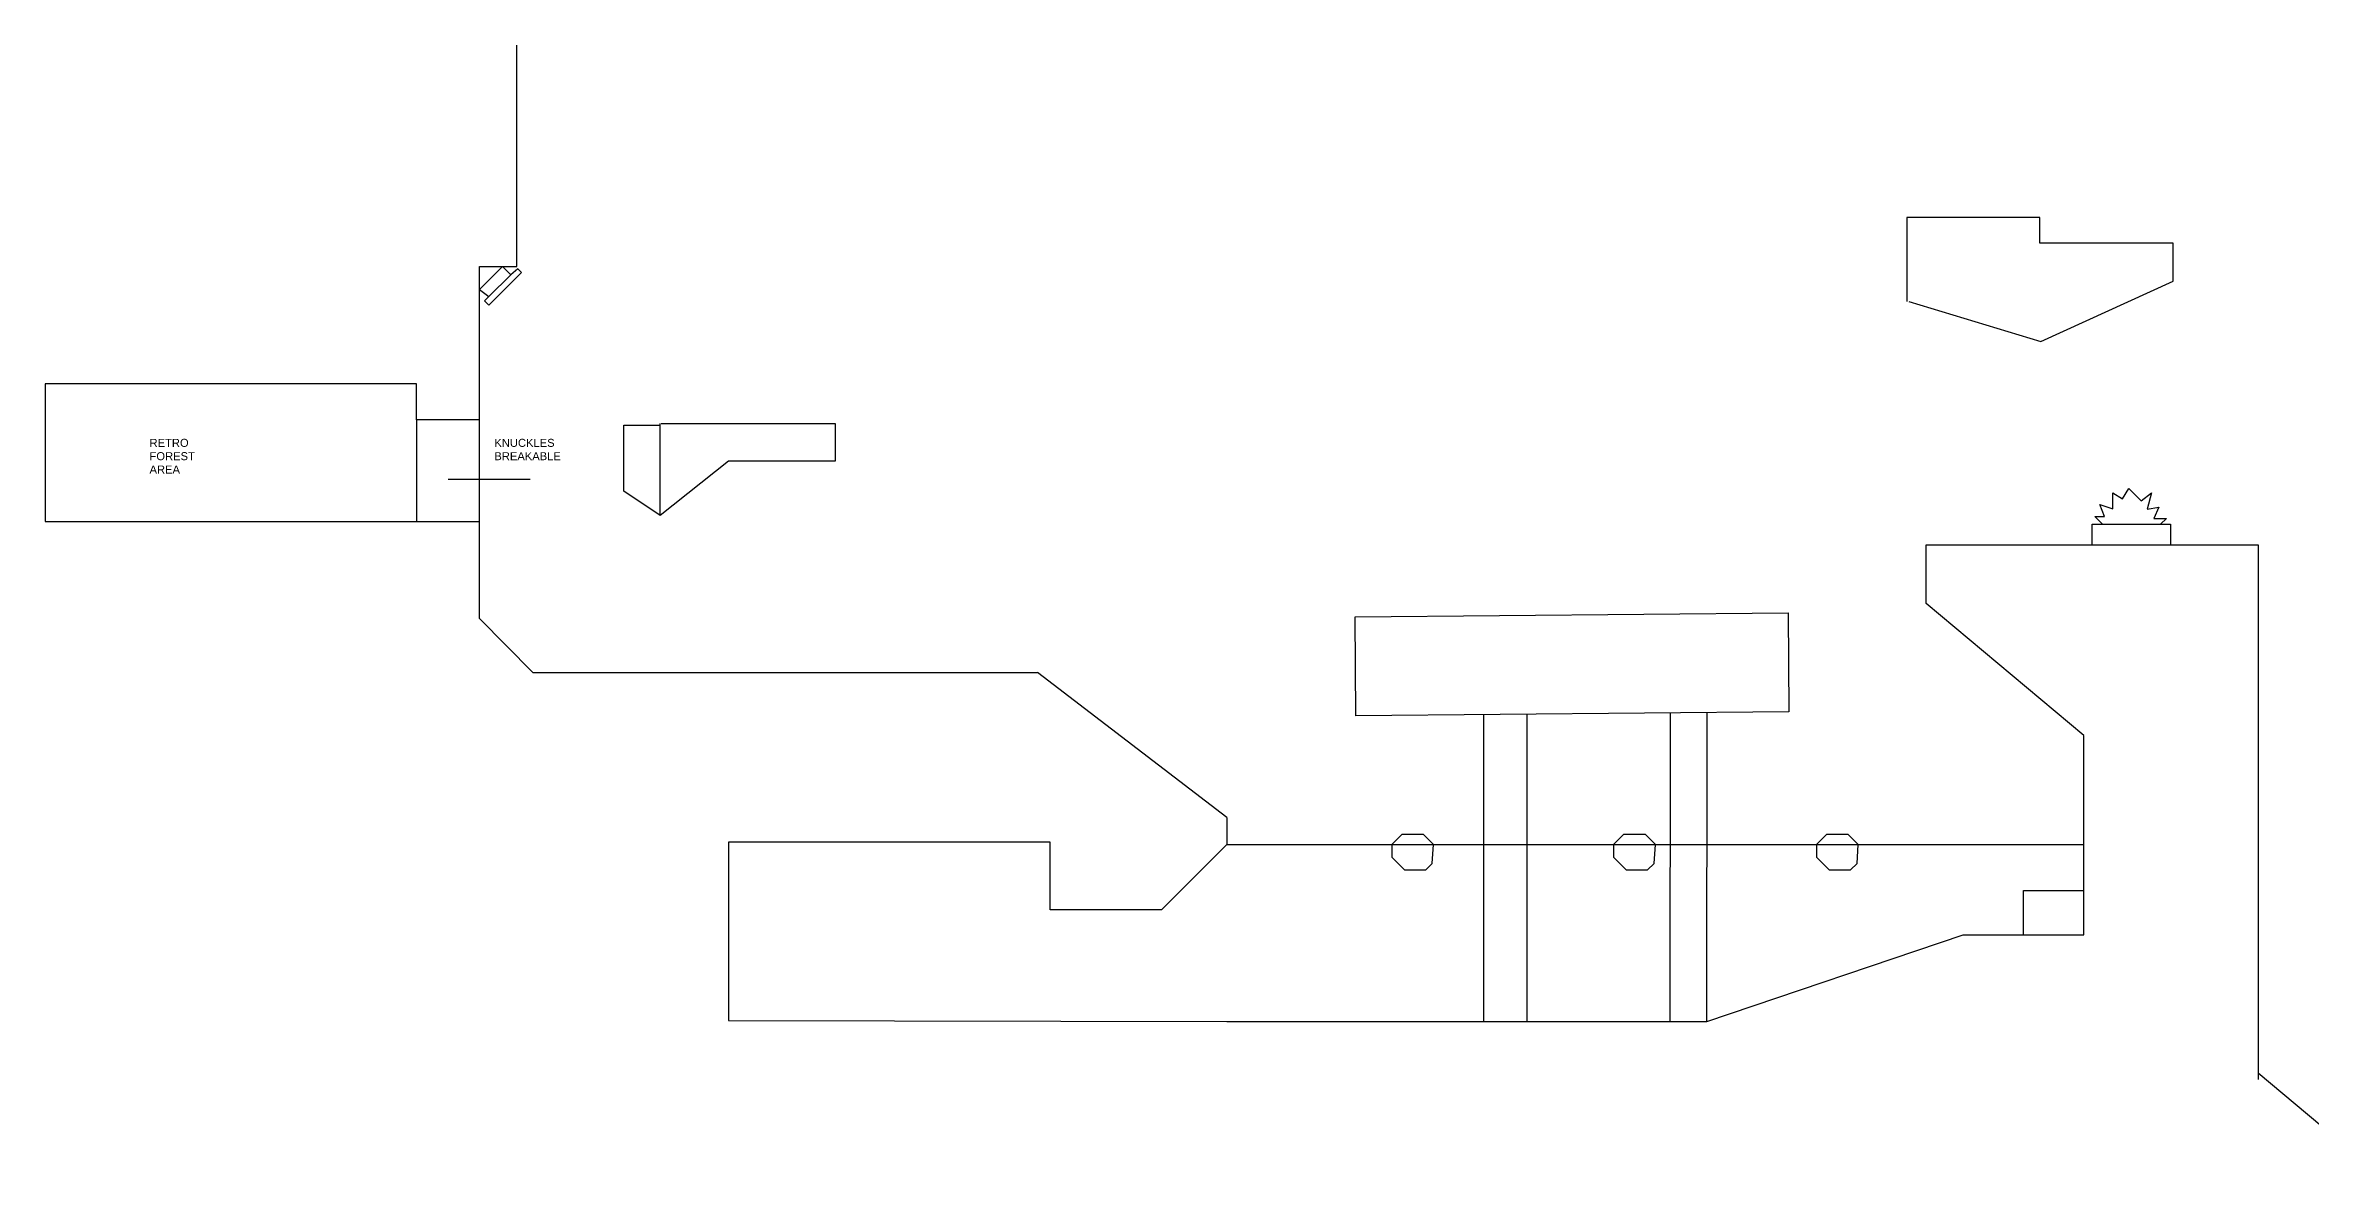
# Model space of a CAD drawing. Header units: millimetres. Extents: x 1187 to 5752, y 1467 to 1991.
# Drawn here: x 1187 to 1894, y 1594 to 1949 of the extents above; entities that cross this region are included whole.
import ezdxf

# ---------------------------------------------------------------- set-up
doc = ezdxf.new("R2010")
doc.units = ezdxf.units.MM
doc.styles.get("Standard").update_dxf_attribs({"font": 'arial.ttf'})

msp = doc.modelspace()

# ---------------------------------------------------------------- linework, layer by layer
for p, q in [((1333.93, 1888.73), (1333.93, 1949.23)), ((1809.77, 1895.39), (1768.22, 1895.39)), ((1768.22, 1895.39), (1768.22, 1887.35)), ((1809.77, 1887.35), (1809.77, 1895.39)), ((1333.93, 1880.05), (1333.93, 1888.73)), ((1768.22, 1887.35), (1768.22, 1869.15)), ((1851.33, 1887.35), (1809.77, 1887.35)), ((1851.33, 1875.49), (1851.33, 1887.35)), ((1322.3, 1770), (1322.3, 1880.05)), ((1322.3, 1880.05), (1333.93, 1880.05)), ((1329.46, 1880.05), (1322.3, 1872.9)), ((1325.14, 1870.72), (1332.02, 1877.49)), ((1325.16, 1868.01), (1335.36, 1878.21)), ((1332.02, 1877.49), (1329.46, 1880.05)), ((1334.2, 1879.38), (1332.02, 1877.49)), ((1335.36, 1878.21), (1334.2, 1879.38)), ((1322.3, 1872.9), (1325.14, 1870.72)), ((1325.14, 1870.72), (1323.79, 1869.38)), ((1323.79, 1869.38), (1325.16, 1868.01)), ((1768.81, 1869.15), (1810.07, 1856.62)), ((1810.07, 1856.62), (1851.33, 1875.49)), ((1810.07, 1856.62), (1810.07, 1856.62)), ((1302.56, 1843.34), (1186.61, 1843.34)), ((1186.61, 1843.34), (1186.61, 1800.32)), ((1302.56, 1832.15), (1302.56, 1843.34)), ((1322.3, 1832.15), (1302.56, 1832.15)), ((1302.56, 1832.15), (1302.56, 1802.53)), ((1322.3, 1800.32), (1322.3, 1832.15)), ((1367.35, 1809.82), (1367.35, 1830.5)), ((1367.35, 1830.5), (1378.73, 1830.5)), ((1378.73, 1802.28), (1378.73, 1830.94)), ((1379.04, 1830.94), (1433.34, 1830.94)), ((1433.34, 1830.94), (1433.34, 1819.23)), ((1400.04, 1819.23), (1378.73, 1802.28)), ((1433.34, 1819.23), (1400.04, 1819.23)), ((1312.46, 1813.6), (1338.09, 1813.6)), ((1378.73, 1802.28), (1367.35, 1809.82)), ((1829.91, 1801.96), (1828.47, 1805.65)), ((1828.47, 1805.65), (1832.56, 1804.29)), ((1832.56, 1804.29), (1832.56, 1809.33)), ((1832.56, 1809.33), (1835.52, 1807.49)), ((1835.52, 1807.49), (1837.5, 1810.68)), ((1837.5, 1810.68), (1841.39, 1806.79)), ((1841.39, 1806.79), (1844.58, 1809.33)), ((1844.58, 1809.33), (1843.21, 1804.21)), ((1843.21, 1804.21), (1846.9, 1804.85)), ((1846.9, 1804.85), (1845.38, 1801.32)), ((1186.61, 1800.32), (1302.56, 1800.32)), ((1302.56, 1802.53), (1302.56, 1800.32)), ((1302.56, 1800.32), (1322.3, 1800.32)), ((1826.09, 1793.04), (1826.09, 1799.48)), ((1826.09, 1799.48), (1850.5, 1799.48)), ((1829.35, 1799.48), (1826.87, 1801.96)), ((1826.87, 1801.96), (1829.91, 1801.96)), ((1845.38, 1801.32), (1849.3, 1801.32)), ((1849.3, 1801.32), (1847.46, 1799.48)), ((1850.5, 1799.48), (1850.5, 1793.04)), ((1774.23, 1774.68), (1774.23, 1793.04)), ((1774.23, 1793.04), (1877.96, 1793.04)), ((1877.96, 1793.04), (1877.96, 1625.89)), ((1877.96, 1793.04), (1877.96, 1625.89)), ((1338.9, 1753.14), (1322.3, 1770)), ((1823.51, 1733.41), (1774.23, 1774.68)), ((1338.9, 1753.14), (1496.62, 1753.14)), ((1555.73, 1707.86), (1496.62, 1753.14)), ((1635.95, 1739.99), (1635.95, 1644.01)), ((1649.42, 1740.08), (1649.42, 1644.01)), ((1694.19, 1740.4), (1694.11, 1644.01)), ((1705.73, 1644.01), (1705.8, 1740.48)), ((1823.51, 1671.11), (1823.51, 1733.41)), ((1555.73, 1707.86), (1555.73, 1699.36)), ((1500.56, 1700.07), (1400.04, 1700.07)), ((1400.04, 1700.07), (1400.04, 1644.37)), ((1500.56, 1678.94), (1500.56, 1700.07)), ((1555.73, 1699.36), (1535.31, 1678.94)), ((1610.38, 1702.47), (1607.26, 1699.36)), ((1607.26, 1699.36), (1607.26, 1695.38)), ((1617.19, 1702.47), (1610.38, 1702.47)), ((1620.3, 1699.36), (1617.19, 1702.47)), ((1619.92, 1693.48), (1620.3, 1699.36)), ((1679.69, 1702.47), (1676.58, 1699.36)), ((1676.58, 1699.36), (1676.58, 1695.38)), ((1686.5, 1702.47), (1679.69, 1702.47)), ((1689.62, 1699.36), (1686.5, 1702.47)), ((1689.23, 1693.48), (1689.62, 1699.36)), ((1743.07, 1702.47), (1739.95, 1699.36)), ((1739.95, 1699.36), (1739.95, 1695.38)), ((1749.88, 1702.47), (1743.07, 1702.47)), ((1752.99, 1699.36), (1749.88, 1702.47)), ((1752.61, 1693.48), (1752.99, 1699.36)), ((1607.26, 1695.38), (1611.22, 1691.43)), ((1617.87, 1691.43), (1619.92, 1693.48)), ((1676.58, 1695.38), (1680.53, 1691.43)), ((1687.18, 1691.43), (1689.23, 1693.48)), ((1739.95, 1695.38), (1743.91, 1691.43)), ((1750.56, 1691.43), (1752.61, 1693.48)), ((1611.22, 1691.43), (1617.87, 1691.43)), ((1680.53, 1691.43), (1687.18, 1691.43)), ((1743.91, 1691.43), (1750.56, 1691.43)), ((1804.62, 1671.11), (1804.62, 1685.01)), ((1804.62, 1685.01), (1823.51, 1685.01)), ((1535.31, 1678.94), (1500.56, 1678.94)), ((1705.73, 1644.01), (1785.73, 1671.11)), ((1785.73, 1671.11), (1823.51, 1671.11)), ((1400.04, 1644.37), (1555.73, 1644.01)), ((1555.73, 1644.01), (1705.73, 1644.01)), ((1675.04, 1644.01), (1686.65, 1644.01)), ((1877.96, 1628), (1918.16, 1594.27))]:
    msp.add_line(p, q)
at = {"color": 143, "true_color": 0x7aafdf}
msp.add_line((1555.73, 1699.36), (1823.51, 1699.36), dxfattribs=at)
msp.add_lwpolyline([(1595.83, 1770.59), (1731.11, 1771.84), (1731.33, 1740.89), (1596.05, 1739.64)], close=True)

# ---------------------------------------------------------------- texts
at = {"char_height": 2.5, "attachment_point": 1}
for s, insert in [('RETRO FOREST AREA', (1219.17, 1826.19)), ('KNUCKLES\\PBREAKABLE', (1326.9, 1826.19))]:
    msp.add_mtext_dynamic_manual_height_columns(s, width=19.6418, gutter_width=12.5, heights=[0], dxfattribs=dict(at, insert=insert))

doc.saveas('drawing.dxf')
